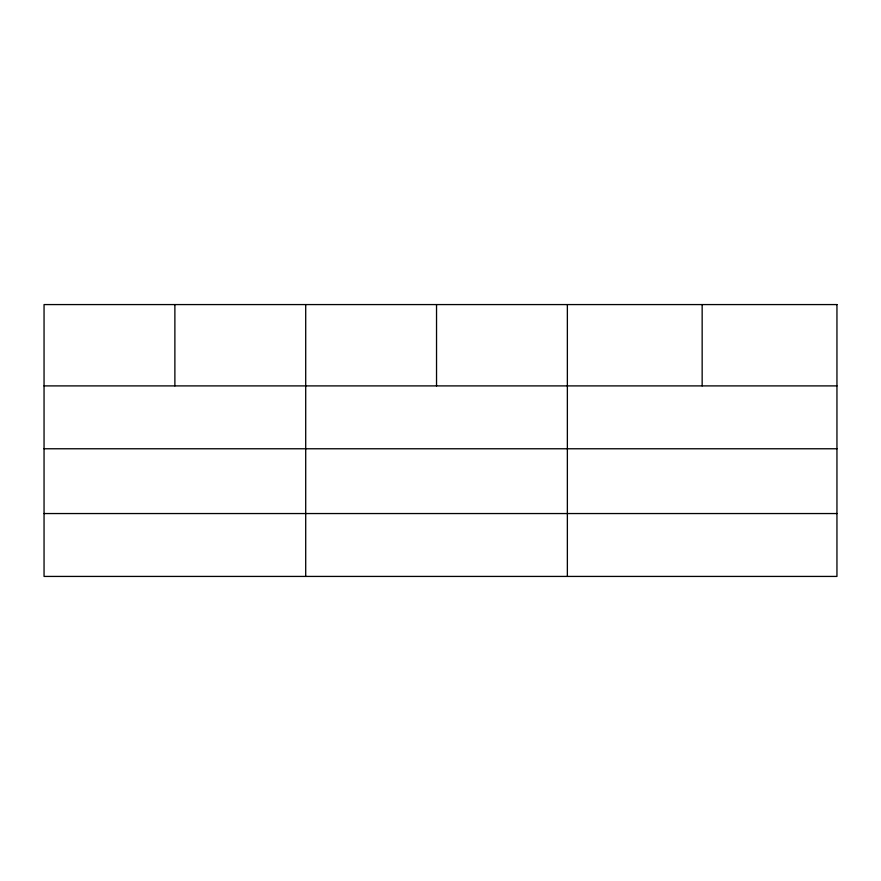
<?xml version="1.0" encoding="UTF-8"?>
<svg xmlns="http://www.w3.org/2000/svg" width="881" height="881" viewBox="0 0 881 881"><rect width="100%" height="100%" fill="white"/><g stroke="black" fill="none" stroke-linecap="round" stroke-linejoin="round"><path stroke-width="1.32" d="M44.05 385.9L836.95 385.9M44.05 448.77L836.95 448.77M44.05 513.546L836.95 513.546M702.157 304.573L702.157 385.9M567.364 304.573L567.364 576.427M436.536 304.573L436.536 385.9M305.707 304.573L305.707 576.427M174.879 304.573L174.879 385.9M836.95 304.573L44.05 304.573L44.05 576.427L836.95 576.427L836.95 304.573"/></g></svg>
